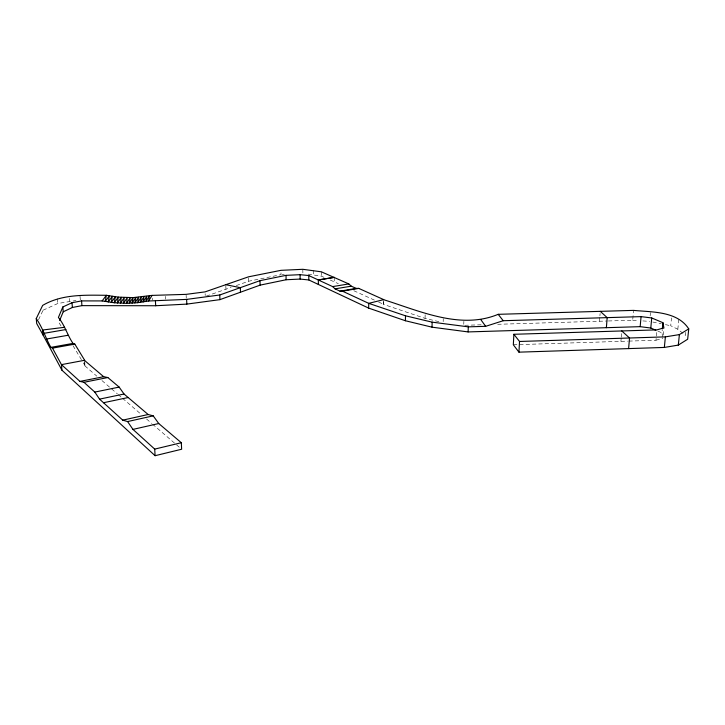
<?xml version="1.0" encoding="UTF-8"?>
<svg xmlns="http://www.w3.org/2000/svg" width="725" height="725" viewBox="0 0 725 725"><rect width="100%" height="100%" fill="white"/><g stroke="black" fill="none" stroke-linecap="round" stroke-linejoin="round"><path stroke-width="0.54" stroke-dasharray="3.62 2.72" d="M438.888 321.646L425.058 318.375L383.525 304.4L383.588 299.679M383.525 304.4L383.743 300.585M425.058 318.375L425.185 313.472M443.174 321.655L443.265 318.683M463.764 324.32L463.873 321.32M599.502 321.238L599.847 316.843M599.928 315.747L600.101 313.544M620.908 341.357L621.171 338.24M621.262 337.197L621.615 333.029M608.357 320.976L632.698 320.242L633.568 310.382M650.144 315.873L650.452 312.575M628.829 341.103L655.971 340.243L656.27 337.134M656.37 336.092L656.959 329.866M662.695 337.143L661.943 332.884L662.233 329.83M663.185 335.104L663.892 327.881M685.805 332.258L685.478 335.34L677.821 329.259L670.716 325.724L671.495 317.94M677.821 329.259L678.845 319.163M38.525 319.734L43.083 310.2L42.911 308.288M43.083 310.2L57.801 303.485L75.98 300.522M206.29 296.126L231.103 287.399M236.259 285.587L248.639 281.237L281.019 274.666L280.965 271.422M655.971 340.243L662.886 338.203M84.408 360.325L84.834 365.826L84.834 362.473M282.116 274.612L284.3 274.512M513.327 344.783L627.696 341.14M464.861 325.28L482.959 324.737M497.667 324.292L607.251 321.012M632.698 320.242L638.344 320.622M642.857 320.921L649.636 321.374M308.134 274.141L321.411 276.171L324.374 277.467M652.799 322.027L661.227 323.767M665.45 324.637L670.716 325.724M657.883 331.126L661.943 332.884M330.292 280.067L338.358 283.674M353.818 290.725L374.417 300.123M378.541 302.008L383.697 304.355M84.834 365.826L96.824 376.157M101.971 380.589L117.387 393.874M118.247 394.618L121.673 397.563M122.534 398.306L140.523 413.803M146.523 418.978L151.661 423.4M152.513 424.143L179.927 447.76M61.063 326.042L58.816 322.426L58.652 320.441M73.035 345.734L82.795 361.956M83.375 362.917L85.097 365.781M57.402 298.782L57.801 303.485M69.265 298.464L69.491 301.274M80.022 296.289L80.312 300.023M152.232 298.192L152.332 300.059M165.291 296.353L165.436 299.153M186.126 295.292L186.252 298.084M205.139 293.725L205.211 295.573M225.828 285.822L225.946 289.221M248.548 277.92L248.639 281.237M302.833 269.301L302.878 273.615M313.354 270.343L313.39 274.675M321.383 271.821L321.411 276.171M334.234 277.367L334.234 281.798"/><path stroke-width="1.09" d="M655.862 330.237L650.787 328.035L640.166 326.658L468.105 331.923L432.009 327.174L405.411 320.749L368.672 308.116L368.717 303.349L342.454 291.151L339.971 291.151L335.077 288.867L332.648 286.602L308.778 275.554L300.087 274.675L286.022 275.355L259.994 280.666L219.748 294.984L186.615 299.398L148.634 300.993L137.65 302.688L126.503 303.331L114.314 302.76L102.162 300.929L81.562 300.902L72.002 302.724L62.83 306.974L58.399 317.468C64.851 325.326 67.352 335.131 72.998 343.405L74.829 344.121L84.671 360.271L61.462 364.639L52.499 348.127L50.886 347.366C45.512 337.977 42.585 327.519 36.25 318.583L42.657 305.406C61.888 294.042 84.879 295.093 106.376 295.302L118.311 297.123L133.038 297.622L152.069 295.392L186.08 294.368L205.066 291.876L248.521 276.823L280.947 270.334L302.833 269.301L321.383 271.821L348.816 283.928L351.272 286.167L356.238 288.405L358.757 288.396L383.752 299.633L368.717 303.349L405.511 315.81L432.145 322.154L468.305 326.848L485.659 326.322L503.222 320.722L641.072 316.626L651.73 317.967L662.931 322.697L663.892 327.881L656.959 329.866L513.88 334.288L513.327 344.783L518.946 352.16L664.345 347.438L678.31 345.091L687.662 339.237L688.75 328.878C677.213 311.061 652.391 312.212 633.568 310.382L498.184 314.324C460.411 329.993 419.702 310.943 383.588 299.679M405.411 320.749L405.511 315.81M432.009 327.174L432.145 322.154M468.105 331.923L468.305 326.848M518.946 352.16L519.526 341.475L513.88 334.288M606.372 327.7L607.178 317.641L600.273 311.351M628.611 348.598L629.536 338.004L621.787 330.953M640.166 326.658L641.072 316.626M650.787 328.035L651.73 317.967M662.333 328.806L662.931 322.697M664.345 347.438L665.378 336.871L679.388 334.587L688.75 328.878M678.31 345.091L679.388 334.587M59.622 320.495L63.229 311.795L62.83 306.974M152.069 295.392L148.634 300.993L149.386 295.9L145.906 301.5L146.695 296.353L143.169 301.962L143.985 296.743L140.423 302.37L141.266 297.078L137.65 302.688L138.529 297.313L134.877 302.95L135.783 297.495L132.095 303.141L133.038 297.622L129.304 303.258L130.282 297.685L126.503 303.331L127.292 297.649L123.458 303.304L124.301 297.54L120.413 303.204L121.302 297.368L117.359 303.023L118.311 297.123L114.314 302.76L115.32 296.77L111.269 302.416L112.33 296.353L108.224 301.999L109.348 295.854L105.188 301.5L106.376 295.302L102.162 300.929M63.229 311.795L72.382 307.482L81.925 305.633L155.685 305.742L186.833 304.11L219.911 299.642L260.103 285.133L286.094 279.75L300.132 279.071L308.823 279.959L368.672 308.116M155.096 455.699L181.64 449.237L181.323 442.721L158.748 423.527L153.211 415.851L148.145 414.51L124.029 394.01L119.154 387.096L107.844 377.535L103.675 376.701L79.968 381.404L61.462 364.639L61.933 370.203L155.096 455.699L154.715 449.11L132.956 429.399L127.591 421.569L122.742 420.147L99.543 399.131L94.821 392.08L83.946 382.292L79.968 381.404M154.715 449.11L181.323 442.721M132.956 429.399L158.748 423.527M127.591 421.569L153.211 415.851M122.742 420.147L148.145 414.51M103.512 402.728L128.171 397.527M99.543 399.131L124.029 394.01M94.821 392.08L119.154 387.096M83.946 382.292L107.844 377.535M50.886 347.366L72.998 343.405M52.499 348.127L74.829 344.121M46.4 339.046L68.068 335.267M44.424 333.246L65.948 329.549M339.971 291.151L356.238 288.405M342.454 291.151L358.757 288.396M335.077 288.867L351.272 286.167M332.648 286.602L348.816 283.928M318.338 279.95L334.234 277.367L318.338 279.95L318.375 284.408M64.57 327.292L42.675 330.02L43.138 335.14L61.933 370.203M519.526 341.475L665.378 336.871M225.792 284.698L240.337 287.662L240.473 292.22M84.408 360.325L103.675 376.701M498.184 314.324L503.222 320.722M480.956 319.816L485.659 326.322M43.138 335.14L36.703 323.549L36.25 318.583M72.002 302.724L72.382 307.482M81.562 300.902L81.925 305.633M155.422 301.002L155.685 305.742M186.615 299.398L186.833 304.11M219.748 294.984L219.911 299.642M259.994 280.666L260.103 285.133M286.022 275.355L286.094 279.75M300.087 274.675L300.132 279.071M308.778 275.554L308.823 279.959"/></g></svg>
